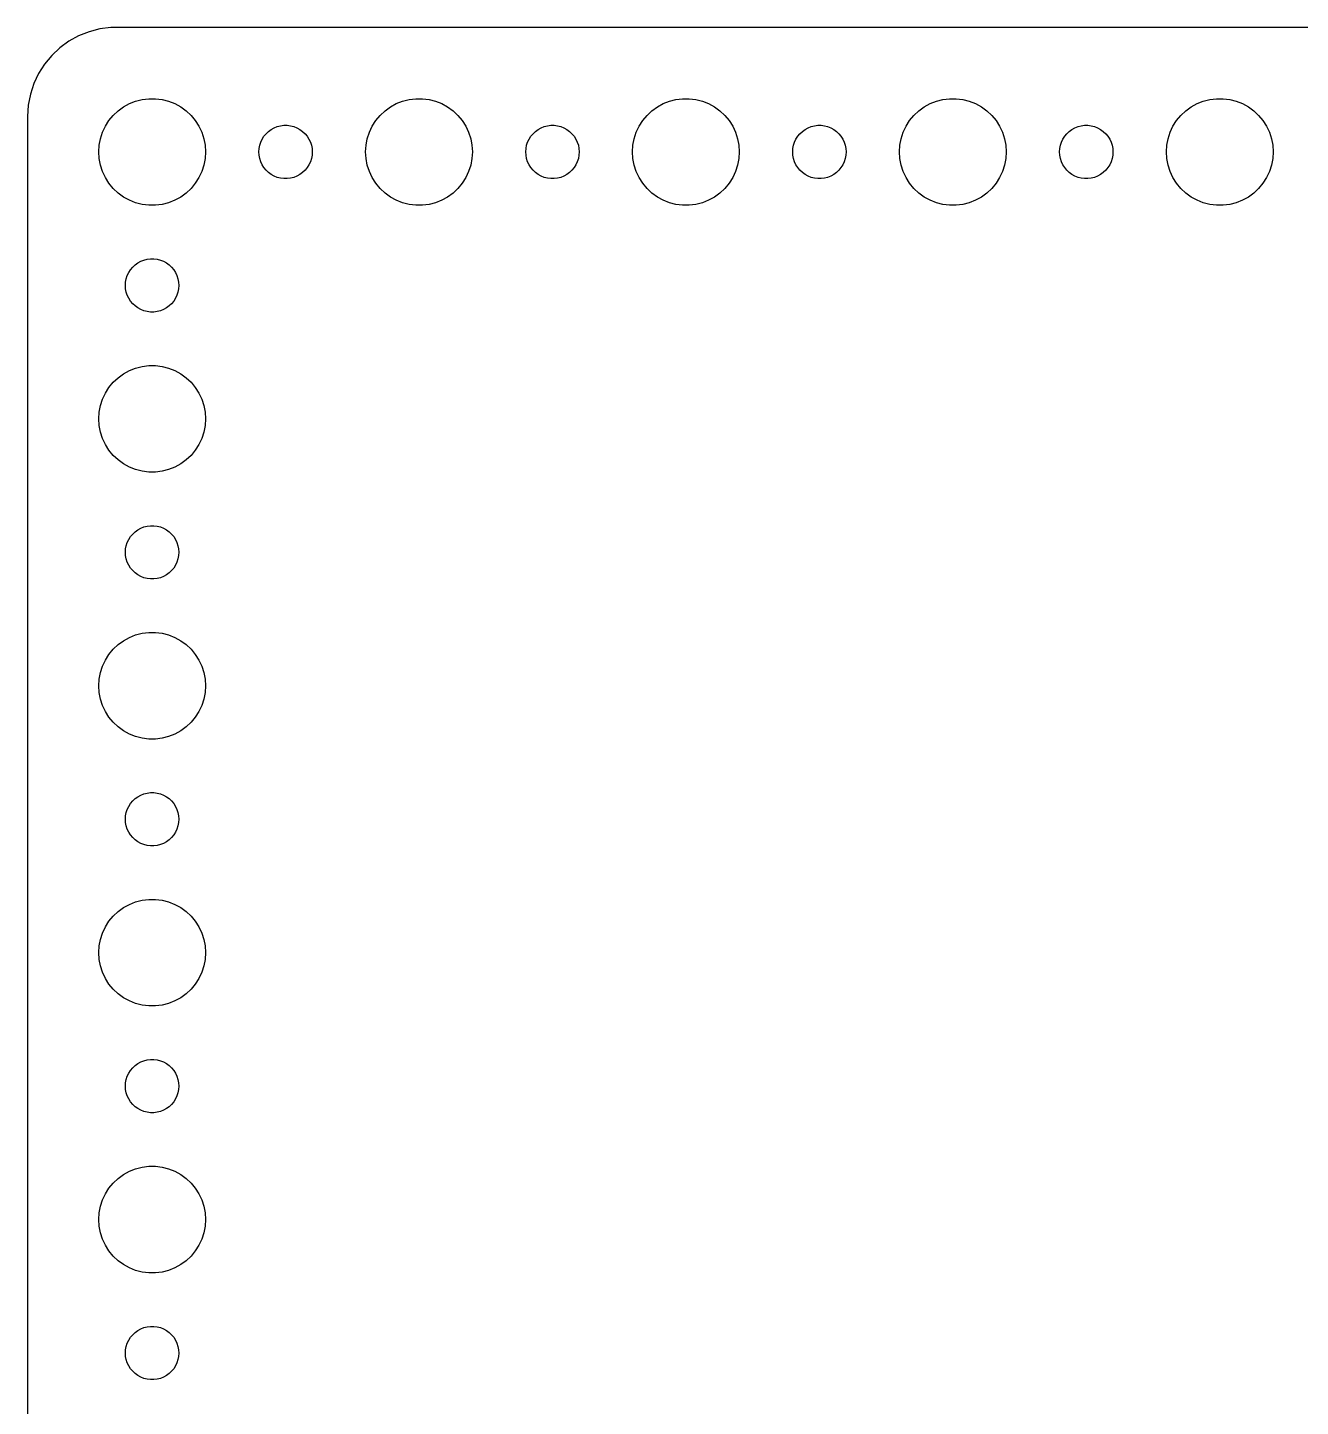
# Model space of a CAD drawing. Header units: metres. Extents: x -150 to 150, y -149 to 149.
# Drawn here: x -149.5 to -78, y 72 to 149.5 of the extents above; entities that cross this region are included whole.
import ezdxf

# ---------------------------------------------------------------- set-up
doc = ezdxf.new("R2010")
doc.units = ezdxf.units.M

msp = doc.modelspace()

# ---------------------------------------------------------------- linework, layer by layer
for p, q in [((-146.629, 149.024), (-147.179, 148.722)), ((-146.045, 149.255), (-146.629, 149.024)), ((-145.437, 149.411), (-146.045, 149.255)), ((-144.814, 149.49), (-145.437, 149.411)), ((144.814, 149.49), (-144.814, 149.49)), ((-147.687, 148.353), (-148.145, 147.923)), ((-147.179, 148.722), (-147.687, 148.353)), ((-148.545, 147.439), (-148.882, 146.909)), ((-148.145, 147.923), (-148.545, 147.439)), ((-148.882, 146.909), (-149.149, 146.341)), ((-149.343, 145.743), (-149.461, 145.127)), ((-149.149, 146.341), (-149.343, 145.743)), ((-149.461, 145.127), (-149.5, 144.5)), ((-144.412, 144.812), (-144.107, 145.033)), ((-144.107, 145.033), (-143.777, 145.214)), ((-143.777, 145.214), (-143.427, 145.353)), ((-143.427, 145.353), (-143.062, 145.447)), ((-143.062, 145.447), (-142.688, 145.494)), ((-142.688, 145.494), (-142.312, 145.494)), ((-142.312, 145.494), (-141.938, 145.447)), ((-141.938, 145.447), (-141.573, 145.353)), ((-141.573, 145.353), (-141.223, 145.214)), ((-141.223, 145.214), (-140.893, 145.033)), ((-140.893, 145.033), (-140.588, 144.812)), ((-129.412, 144.812), (-129.107, 145.033)), ((-129.107, 145.033), (-128.777, 145.214)), ((-128.777, 145.214), (-128.427, 145.353)), ((-128.427, 145.353), (-128.062, 145.447)), ((-128.062, 145.447), (-127.688, 145.494)), ((-127.688, 145.494), (-127.312, 145.494)), ((-127.312, 145.494), (-126.938, 145.447)), ((-126.938, 145.447), (-126.573, 145.353)), ((-126.573, 145.353), (-126.223, 145.214)), ((-126.223, 145.214), (-125.893, 145.033)), ((-125.893, 145.033), (-125.588, 144.812)), ((-114.412, 144.812), (-114.107, 145.033)), ((-114.107, 145.033), (-113.777, 145.214)), ((-113.777, 145.214), (-113.427, 145.353)), ((-113.427, 145.353), (-113.062, 145.447)), ((-113.062, 145.447), (-112.688, 145.494)), ((-112.688, 145.494), (-112.312, 145.494)), ((-112.312, 145.494), (-111.938, 145.447)), ((-111.938, 145.447), (-111.573, 145.353)), ((-111.573, 145.353), (-111.223, 145.214)), ((-111.223, 145.214), (-110.893, 145.033)), ((-110.893, 145.033), (-110.588, 144.812)), ((-99.4123, 144.812), (-99.1075, 145.033)), ((-99.1075, 145.033), (-98.7773, 145.214)), ((-98.7773, 145.214), (-98.427, 145.353)), ((-98.427, 145.353), (-98.0621, 145.447)), ((-98.0621, 145.447), (-97.6884, 145.494)), ((-97.6884, 145.494), (-97.3116, 145.494)), ((-97.3116, 145.494), (-96.9379, 145.447)), ((-96.9379, 145.447), (-96.573, 145.353)), ((-96.573, 145.353), (-96.2227, 145.214)), ((-96.2227, 145.214), (-95.8925, 145.033)), ((-95.8925, 145.033), (-95.5877, 144.812)), ((-84.4123, 144.812), (-84.1075, 145.033)), ((-84.1075, 145.033), (-83.7773, 145.214)), ((-83.7773, 145.214), (-83.427, 145.353)), ((-83.427, 145.353), (-83.0621, 145.447)), ((-83.0621, 145.447), (-82.6884, 145.494)), ((-82.6884, 145.494), (-82.3116, 145.494)), ((-82.3116, 145.494), (-81.9379, 145.447)), ((-81.9379, 145.447), (-81.573, 145.353)), ((-81.573, 145.353), (-81.2227, 145.214)), ((-81.2227, 145.214), (-80.8925, 145.033)), ((-80.8925, 145.033), (-80.5877, 144.812)), ((-149.5, 144.5), (-149.5, -144.5)), ((-145.129, 143.945), (-144.927, 144.263)), ((-144.927, 144.263), (-144.687, 144.554)), ((-144.687, 144.554), (-144.412, 144.812)), ((-140.588, 144.812), (-140.313, 144.554)), ((-140.313, 144.554), (-140.073, 144.263)), ((-140.073, 144.263), (-139.871, 143.945)), ((-130.129, 143.945), (-129.927, 144.263)), ((-129.927, 144.263), (-129.687, 144.554)), ((-129.687, 144.554), (-129.412, 144.812)), ((-125.588, 144.812), (-125.313, 144.554)), ((-125.313, 144.554), (-125.073, 144.263)), ((-125.073, 144.263), (-124.871, 143.945)), ((-115.129, 143.945), (-114.927, 144.263)), ((-114.927, 144.263), (-114.687, 144.554)), ((-114.687, 144.554), (-114.412, 144.812)), ((-110.588, 144.812), (-110.313, 144.554)), ((-110.313, 144.554), (-110.073, 144.263)), ((-110.073, 144.263), (-109.871, 143.945)), ((-100.129, 143.945), (-99.927, 144.263)), ((-99.927, 144.263), (-99.6869, 144.554)), ((-99.6869, 144.554), (-99.4123, 144.812)), ((-95.5877, 144.812), (-95.3131, 144.554)), ((-95.3131, 144.554), (-95.073, 144.263)), ((-95.073, 144.263), (-94.8711, 143.945)), ((-85.1289, 143.945), (-84.927, 144.263)), ((-84.927, 144.263), (-84.6869, 144.554)), ((-84.6869, 144.554), (-84.4123, 144.812)), ((-80.5877, 144.812), (-80.3131, 144.554)), ((-80.3131, 144.554), (-80.073, 144.263)), ((-80.073, 144.263), (-79.8711, 143.945)), ((-145.406, 143.246), (-145.289, 143.604)), ((-145.289, 143.604), (-145.129, 143.945)), ((-139.871, 143.945), (-139.711, 143.604)), ((-139.711, 143.604), (-139.594, 143.246)), ((-136.314, 143.223), (-136.214, 143.382)), ((-136.214, 143.382), (-136.093, 143.527)), ((-136.093, 143.527), (-135.956, 143.656)), ((-135.956, 143.656), (-135.804, 143.766)), ((-135.804, 143.766), (-135.639, 143.857)), ((-135.639, 143.857), (-135.464, 143.927)), ((-135.464, 143.927), (-135.281, 143.973)), ((-135.281, 143.973), (-135.094, 143.997)), ((-135.094, 143.997), (-134.906, 143.997)), ((-134.906, 143.997), (-134.719, 143.973)), ((-134.719, 143.973), (-134.536, 143.927)), ((-134.536, 143.927), (-134.361, 143.857)), ((-134.361, 143.857), (-134.196, 143.766)), ((-134.196, 143.766), (-134.044, 143.656)), ((-134.044, 143.656), (-133.907, 143.527)), ((-133.907, 143.527), (-133.786, 143.382)), ((-133.786, 143.382), (-133.686, 143.223)), ((-130.406, 143.246), (-130.289, 143.604)), ((-130.289, 143.604), (-130.129, 143.945)), ((-124.871, 143.945), (-124.711, 143.604)), ((-124.711, 143.604), (-124.594, 143.246)), ((-121.314, 143.223), (-121.214, 143.382)), ((-121.214, 143.382), (-121.093, 143.527)), ((-121.093, 143.527), (-120.956, 143.656)), ((-120.956, 143.656), (-120.804, 143.766)), ((-120.804, 143.766), (-120.639, 143.857)), ((-120.639, 143.857), (-120.464, 143.927)), ((-120.464, 143.927), (-120.281, 143.973)), ((-120.281, 143.973), (-120.094, 143.997)), ((-120.094, 143.997), (-119.906, 143.997)), ((-119.906, 143.997), (-119.719, 143.973)), ((-119.719, 143.973), (-119.536, 143.927)), ((-119.536, 143.927), (-119.361, 143.857)), ((-119.361, 143.857), (-119.196, 143.766)), ((-119.196, 143.766), (-119.044, 143.656)), ((-119.044, 143.656), (-118.907, 143.527)), ((-118.907, 143.527), (-118.786, 143.382)), ((-118.786, 143.382), (-118.686, 143.223)), ((-115.406, 143.246), (-115.289, 143.604)), ((-115.289, 143.604), (-115.129, 143.945)), ((-109.871, 143.945), (-109.711, 143.604)), ((-109.711, 143.604), (-109.594, 143.246)), ((-106.314, 143.223), (-106.214, 143.382)), ((-106.214, 143.382), (-106.093, 143.527)), ((-106.093, 143.527), (-105.956, 143.656)), ((-105.956, 143.656), (-105.804, 143.766)), ((-105.804, 143.766), (-105.639, 143.857)), ((-105.639, 143.857), (-105.464, 143.927)), ((-105.464, 143.927), (-105.281, 143.973)), ((-105.281, 143.973), (-105.094, 143.997)), ((-105.094, 143.997), (-104.906, 143.997)), ((-104.906, 143.997), (-104.719, 143.973)), ((-104.719, 143.973), (-104.536, 143.927)), ((-104.536, 143.927), (-104.361, 143.857)), ((-104.361, 143.857), (-104.196, 143.766)), ((-104.196, 143.766), (-104.044, 143.656)), ((-104.044, 143.656), (-103.907, 143.527)), ((-103.907, 143.527), (-103.786, 143.382)), ((-103.786, 143.382), (-103.686, 143.223)), ((-100.406, 143.246), (-100.289, 143.604)), ((-100.289, 143.604), (-100.129, 143.945)), ((-94.8711, 143.945), (-94.7107, 143.604)), ((-94.7107, 143.604), (-94.5943, 143.246)), ((-91.3145, 143.223), (-91.2135, 143.382)), ((-91.2135, 143.382), (-91.0934, 143.527)), ((-91.0934, 143.527), (-90.9561, 143.656)), ((-90.9561, 143.656), (-90.8037, 143.766)), ((-90.8037, 143.766), (-90.6387, 143.857)), ((-90.6387, 143.857), (-90.4635, 143.927)), ((-90.4635, 143.927), (-90.2811, 143.973)), ((-90.2811, 143.973), (-90.0942, 143.997)), ((-90.0942, 143.997), (-89.9058, 143.997)), ((-89.9058, 143.997), (-89.7189, 143.973)), ((-89.7189, 143.973), (-89.5365, 143.927)), ((-89.5365, 143.927), (-89.3613, 143.857)), ((-89.3613, 143.857), (-89.1963, 143.766)), ((-89.1963, 143.766), (-89.0439, 143.656)), ((-89.0439, 143.656), (-88.9065, 143.527)), ((-88.9065, 143.527), (-88.7865, 143.382)), ((-88.7865, 143.382), (-88.6855, 143.223)), ((-85.4057, 143.246), (-85.2893, 143.604)), ((-85.2893, 143.604), (-85.1289, 143.945)), ((-79.8711, 143.945), (-79.7107, 143.604)), ((-79.7107, 143.604), (-79.5943, 143.246)), ((-145.5, 142.5), (-145.476, 142.876)), ((-145.476, 142.876), (-145.406, 143.246)), ((-139.594, 143.246), (-139.524, 142.876)), ((-139.524, 142.876), (-139.5, 142.5)), ((-136.5, 142.5), (-136.488, 142.688)), ((-136.488, 142.688), (-136.453, 142.873)), ((-136.453, 142.873), (-136.395, 143.052)), ((-136.395, 143.052), (-136.314, 143.223)), ((-133.686, 143.223), (-133.605, 143.052)), ((-133.605, 143.052), (-133.547, 142.873)), ((-133.547, 142.873), (-133.512, 142.688)), ((-133.512, 142.688), (-133.5, 142.5)), ((-130.5, 142.5), (-130.476, 142.876)), ((-130.476, 142.876), (-130.406, 143.246)), ((-124.594, 143.246), (-124.524, 142.876)), ((-124.524, 142.876), (-124.5, 142.5)), ((-121.5, 142.5), (-121.488, 142.688)), ((-121.488, 142.688), (-121.453, 142.873)), ((-121.453, 142.873), (-121.395, 143.052)), ((-121.395, 143.052), (-121.314, 143.223)), ((-118.686, 143.223), (-118.605, 143.052)), ((-118.605, 143.052), (-118.547, 142.873)), ((-118.547, 142.873), (-118.512, 142.688)), ((-118.512, 142.688), (-118.5, 142.5)), ((-115.5, 142.5), (-115.476, 142.876)), ((-115.476, 142.876), (-115.406, 143.246)), ((-109.594, 143.246), (-109.524, 142.876)), ((-109.524, 142.876), (-109.5, 142.5)), ((-106.5, 142.5), (-106.488, 142.688)), ((-106.488, 142.688), (-106.453, 142.873)), ((-106.453, 142.873), (-106.395, 143.052)), ((-106.395, 143.052), (-106.314, 143.223)), ((-103.686, 143.223), (-103.605, 143.052)), ((-103.605, 143.052), (-103.547, 142.873)), ((-103.547, 142.873), (-103.512, 142.688)), ((-103.512, 142.688), (-103.5, 142.5)), ((-100.5, 142.5), (-100.476, 142.876)), ((-100.476, 142.876), (-100.406, 143.246)), ((-94.5943, 143.246), (-94.5237, 142.876)), ((-94.5237, 142.876), (-94.5, 142.5)), ((-91.5, 142.5), (-91.4882, 142.688)), ((-91.4882, 142.688), (-91.4529, 142.873)), ((-91.4529, 142.873), (-91.3947, 143.052)), ((-91.3947, 143.052), (-91.3145, 143.223)), ((-88.6855, 143.223), (-88.6053, 143.052)), ((-88.6053, 143.052), (-88.5471, 142.873)), ((-88.5471, 142.873), (-88.5118, 142.688)), ((-88.5118, 142.688), (-88.5, 142.5)), ((-85.5, 142.5), (-85.4763, 142.876)), ((-85.4763, 142.876), (-85.4057, 143.246)), ((-79.5943, 143.246), (-79.5237, 142.876)), ((-79.5237, 142.876), (-79.5, 142.5)), ((-145.476, 142.124), (-145.5, 142.5)), ((-145.406, 141.754), (-145.476, 142.124)), ((-139.524, 142.124), (-139.594, 141.754)), ((-139.5, 142.5), (-139.524, 142.124)), ((-136.488, 142.312), (-136.5, 142.5)), ((-136.453, 142.127), (-136.488, 142.312)), ((-136.395, 141.948), (-136.453, 142.127)), ((-136.314, 141.777), (-136.395, 141.948)), ((-133.605, 141.948), (-133.686, 141.777)), ((-133.547, 142.127), (-133.605, 141.948)), ((-133.512, 142.312), (-133.547, 142.127)), ((-133.5, 142.5), (-133.512, 142.312)), ((-130.476, 142.124), (-130.5, 142.5)), ((-130.406, 141.754), (-130.476, 142.124)), ((-124.524, 142.124), (-124.594, 141.754)), ((-124.5, 142.5), (-124.524, 142.124)), ((-121.488, 142.312), (-121.5, 142.5)), ((-121.453, 142.127), (-121.488, 142.312)), ((-121.395, 141.948), (-121.453, 142.127)), ((-121.314, 141.777), (-121.395, 141.948)), ((-118.605, 141.948), (-118.686, 141.777)), ((-118.547, 142.127), (-118.605, 141.948)), ((-118.512, 142.312), (-118.547, 142.127)), ((-118.5, 142.5), (-118.512, 142.312)), ((-115.476, 142.124), (-115.5, 142.5)), ((-115.406, 141.754), (-115.476, 142.124)), ((-109.524, 142.124), (-109.594, 141.754)), ((-109.5, 142.5), (-109.524, 142.124)), ((-106.488, 142.312), (-106.5, 142.5)), ((-106.453, 142.127), (-106.488, 142.312)), ((-106.395, 141.948), (-106.453, 142.127)), ((-106.314, 141.777), (-106.395, 141.948)), ((-103.605, 141.948), (-103.686, 141.777)), ((-103.547, 142.127), (-103.605, 141.948)), ((-103.512, 142.312), (-103.547, 142.127)), ((-103.5, 142.5), (-103.512, 142.312)), ((-100.476, 142.124), (-100.5, 142.5)), ((-100.406, 141.754), (-100.476, 142.124)), ((-94.5237, 142.124), (-94.5943, 141.754)), ((-94.5, 142.5), (-94.5237, 142.124)), ((-91.4882, 142.312), (-91.5, 142.5)), ((-91.4529, 142.127), (-91.4882, 142.312)), ((-91.3947, 141.948), (-91.4529, 142.127)), ((-91.3145, 141.777), (-91.3947, 141.948)), ((-88.6053, 141.948), (-88.6855, 141.777)), ((-88.5471, 142.127), (-88.6053, 141.948)), ((-88.5118, 142.312), (-88.5471, 142.127)), ((-88.5, 142.5), (-88.5118, 142.312)), ((-85.4763, 142.124), (-85.5, 142.5)), ((-85.4057, 141.754), (-85.4763, 142.124)), ((-79.5237, 142.124), (-79.5943, 141.754)), ((-79.5, 142.5), (-79.5237, 142.124)), ((-145.289, 141.396), (-145.406, 141.754)), ((-145.129, 141.055), (-145.289, 141.396)), ((-144.927, 140.737), (-145.129, 141.055)), ((-139.871, 141.055), (-140.073, 140.737)), ((-139.711, 141.396), (-139.871, 141.055)), ((-139.594, 141.754), (-139.711, 141.396)), ((-136.214, 141.618), (-136.314, 141.777)), ((-136.093, 141.473), (-136.214, 141.618)), ((-135.956, 141.344), (-136.093, 141.473)), ((-135.804, 141.234), (-135.956, 141.344)), ((-135.639, 141.143), (-135.804, 141.234)), ((-135.464, 141.073), (-135.639, 141.143)), ((-135.281, 141.027), (-135.464, 141.073)), ((-134.536, 141.073), (-134.719, 141.027)), ((-134.361, 141.143), (-134.536, 141.073)), ((-134.196, 141.234), (-134.361, 141.143)), ((-134.044, 141.344), (-134.196, 141.234)), ((-133.907, 141.473), (-134.044, 141.344)), ((-133.786, 141.618), (-133.907, 141.473)), ((-133.686, 141.777), (-133.786, 141.618)), ((-130.289, 141.396), (-130.406, 141.754)), ((-130.129, 141.055), (-130.289, 141.396)), ((-129.927, 140.737), (-130.129, 141.055)), ((-124.871, 141.055), (-125.073, 140.737)), ((-124.711, 141.396), (-124.871, 141.055)), ((-124.594, 141.754), (-124.711, 141.396)), ((-121.214, 141.618), (-121.314, 141.777)), ((-121.093, 141.473), (-121.214, 141.618)), ((-120.956, 141.344), (-121.093, 141.473)), ((-120.804, 141.234), (-120.956, 141.344)), ((-120.639, 141.143), (-120.804, 141.234)), ((-120.464, 141.073), (-120.639, 141.143)), ((-120.281, 141.027), (-120.464, 141.073)), ((-119.536, 141.073), (-119.719, 141.027)), ((-119.361, 141.143), (-119.536, 141.073)), ((-119.196, 141.234), (-119.361, 141.143)), ((-119.044, 141.344), (-119.196, 141.234)), ((-118.907, 141.473), (-119.044, 141.344)), ((-118.786, 141.618), (-118.907, 141.473)), ((-118.686, 141.777), (-118.786, 141.618)), ((-115.289, 141.396), (-115.406, 141.754)), ((-115.129, 141.055), (-115.289, 141.396)), ((-114.927, 140.737), (-115.129, 141.055)), ((-109.871, 141.055), (-110.073, 140.737)), ((-109.711, 141.396), (-109.871, 141.055)), ((-109.594, 141.754), (-109.711, 141.396)), ((-106.214, 141.618), (-106.314, 141.777)), ((-106.093, 141.473), (-106.214, 141.618)), ((-105.956, 141.344), (-106.093, 141.473)), ((-105.804, 141.234), (-105.956, 141.344)), ((-105.639, 141.143), (-105.804, 141.234)), ((-105.464, 141.073), (-105.639, 141.143)), ((-105.281, 141.027), (-105.464, 141.073)), ((-104.536, 141.073), (-104.719, 141.027)), ((-104.361, 141.143), (-104.536, 141.073)), ((-104.196, 141.234), (-104.361, 141.143)), ((-104.044, 141.344), (-104.196, 141.234)), ((-103.907, 141.473), (-104.044, 141.344)), ((-103.786, 141.618), (-103.907, 141.473)), ((-103.686, 141.777), (-103.786, 141.618)), ((-100.289, 141.396), (-100.406, 141.754)), ((-100.129, 141.055), (-100.289, 141.396)), ((-99.927, 140.737), (-100.129, 141.055)), ((-94.8711, 141.055), (-95.073, 140.737)), ((-94.7107, 141.396), (-94.8711, 141.055)), ((-94.5943, 141.754), (-94.7107, 141.396)), ((-91.2135, 141.618), (-91.3145, 141.777)), ((-91.0934, 141.473), (-91.2135, 141.618)), ((-90.9561, 141.344), (-91.0934, 141.473)), ((-90.8037, 141.234), (-90.9561, 141.344)), ((-90.6387, 141.143), (-90.8037, 141.234)), ((-90.4635, 141.073), (-90.6387, 141.143)), ((-90.2811, 141.027), (-90.4635, 141.073)), ((-89.5365, 141.073), (-89.7189, 141.027)), ((-89.3613, 141.143), (-89.5365, 141.073)), ((-89.1963, 141.234), (-89.3613, 141.143)), ((-89.0439, 141.344), (-89.1963, 141.234)), ((-88.9065, 141.473), (-89.0439, 141.344)), ((-88.7865, 141.618), (-88.9065, 141.473)), ((-88.6855, 141.777), (-88.7865, 141.618)), ((-85.2893, 141.396), (-85.4057, 141.754)), ((-85.1289, 141.055), (-85.2893, 141.396)), ((-84.927, 140.737), (-85.1289, 141.055)), ((-79.8711, 141.055), (-80.073, 140.737)), ((-79.7107, 141.396), (-79.8711, 141.055)), ((-79.5943, 141.754), (-79.7107, 141.396)), ((-144.687, 140.446), (-144.927, 140.737)), ((-144.412, 140.188), (-144.687, 140.446)), ((-140.313, 140.446), (-140.588, 140.188)), ((-140.073, 140.737), (-140.313, 140.446)), ((-135.094, 141.003), (-135.281, 141.027)), ((-134.906, 141.003), (-135.094, 141.003)), ((-134.719, 141.027), (-134.906, 141.003)), ((-129.687, 140.446), (-129.927, 140.737)), ((-129.412, 140.188), (-129.687, 140.446)), ((-125.313, 140.446), (-125.588, 140.188)), ((-125.073, 140.737), (-125.313, 140.446)), ((-120.094, 141.003), (-120.281, 141.027)), ((-119.906, 141.003), (-120.094, 141.003)), ((-119.719, 141.027), (-119.906, 141.003)), ((-114.687, 140.446), (-114.927, 140.737)), ((-114.412, 140.188), (-114.687, 140.446)), ((-110.313, 140.446), (-110.588, 140.188)), ((-110.073, 140.737), (-110.313, 140.446)), ((-105.094, 141.003), (-105.281, 141.027)), ((-104.906, 141.003), (-105.094, 141.003)), ((-104.719, 141.027), (-104.906, 141.003)), ((-99.6869, 140.446), (-99.927, 140.737)), ((-99.4123, 140.188), (-99.6869, 140.446)), ((-95.3131, 140.446), (-95.5877, 140.188)), ((-95.073, 140.737), (-95.3131, 140.446)), ((-90.0942, 141.003), (-90.2811, 141.027)), ((-89.9058, 141.003), (-90.0942, 141.003)), ((-89.7189, 141.027), (-89.9058, 141.003)), ((-84.6869, 140.446), (-84.927, 140.737)), ((-84.4123, 140.188), (-84.6869, 140.446)), ((-80.3131, 140.446), (-80.5877, 140.188)), ((-80.073, 140.737), (-80.3131, 140.446)), ((-144.107, 139.967), (-144.412, 140.188)), ((-143.777, 139.786), (-144.107, 139.967)), ((-143.427, 139.647), (-143.777, 139.786)), ((-143.062, 139.553), (-143.427, 139.647)), ((-142.688, 139.506), (-143.062, 139.553)), ((-142.312, 139.506), (-142.688, 139.506)), ((-141.938, 139.553), (-142.312, 139.506)), ((-141.573, 139.647), (-141.938, 139.553)), ((-141.223, 139.786), (-141.573, 139.647)), ((-140.893, 139.967), (-141.223, 139.786)), ((-140.588, 140.188), (-140.893, 139.967)), ((-129.107, 139.967), (-129.412, 140.188)), ((-128.777, 139.786), (-129.107, 139.967)), ((-128.427, 139.647), (-128.777, 139.786)), ((-128.062, 139.553), (-128.427, 139.647)), ((-127.688, 139.506), (-128.062, 139.553)), ((-127.312, 139.506), (-127.688, 139.506)), ((-126.938, 139.553), (-127.312, 139.506)), ((-126.573, 139.647), (-126.938, 139.553)), ((-126.223, 139.786), (-126.573, 139.647)), ((-125.893, 139.967), (-126.223, 139.786)), ((-125.588, 140.188), (-125.893, 139.967)), ((-114.107, 139.967), (-114.412, 140.188)), ((-113.777, 139.786), (-114.107, 139.967)), ((-113.427, 139.647), (-113.777, 139.786)), ((-113.062, 139.553), (-113.427, 139.647)), ((-112.688, 139.506), (-113.062, 139.553)), ((-112.312, 139.506), (-112.688, 139.506)), ((-111.938, 139.553), (-112.312, 139.506)), ((-111.573, 139.647), (-111.938, 139.553)), ((-111.223, 139.786), (-111.573, 139.647)), ((-110.893, 139.967), (-111.223, 139.786)), ((-110.588, 140.188), (-110.893, 139.967)), ((-99.1075, 139.967), (-99.4123, 140.188)), ((-98.7773, 139.786), (-99.1075, 139.967)), ((-98.427, 139.647), (-98.7773, 139.786)), ((-98.0621, 139.553), (-98.427, 139.647)), ((-97.6884, 139.506), (-98.0621, 139.553)), ((-97.3116, 139.506), (-97.6884, 139.506)), ((-96.9379, 139.553), (-97.3116, 139.506)), ((-96.573, 139.647), (-96.9379, 139.553)), ((-96.2227, 139.786), (-96.573, 139.647)), ((-95.8925, 139.967), (-96.2227, 139.786)), ((-95.5877, 140.188), (-95.8925, 139.967)), ((-84.1075, 139.967), (-84.4123, 140.188)), ((-83.7773, 139.786), (-84.1075, 139.967)), ((-83.427, 139.647), (-83.7773, 139.786)), ((-83.0621, 139.553), (-83.427, 139.647)), ((-82.6884, 139.506), (-83.0621, 139.553)), ((-82.3116, 139.506), (-82.6884, 139.506)), ((-81.9379, 139.553), (-82.3116, 139.506)), ((-81.573, 139.647), (-81.9379, 139.553)), ((-81.2227, 139.786), (-81.573, 139.647)), ((-80.8925, 139.967), (-81.2227, 139.786)), ((-80.5877, 140.188), (-80.8925, 139.967)), ((-143.139, 136.357), (-142.964, 136.427)), ((-142.964, 136.427), (-142.781, 136.473)), ((-142.781, 136.473), (-142.594, 136.497)), ((-142.594, 136.497), (-142.406, 136.497)), ((-142.406, 136.497), (-142.219, 136.473)), ((-142.219, 136.473), (-142.036, 136.427)), ((-142.036, 136.427), (-141.861, 136.357)), ((-143.895, 135.552), (-143.814, 135.723)), ((-143.814, 135.723), (-143.714, 135.882)), ((-143.714, 135.882), (-143.593, 136.027)), ((-143.593, 136.027), (-143.456, 136.156)), ((-143.456, 136.156), (-143.304, 136.266)), ((-143.304, 136.266), (-143.139, 136.357)), ((-141.861, 136.357), (-141.696, 136.266)), ((-141.696, 136.266), (-141.544, 136.156)), ((-141.544, 136.156), (-141.407, 136.027)), ((-141.407, 136.027), (-141.286, 135.882)), ((-141.286, 135.882), (-141.186, 135.723)), ((-141.186, 135.723), (-141.105, 135.552)), ((-144, 135), (-143.988, 135.188)), ((-143.988, 134.812), (-144, 135)), ((-143.988, 135.188), (-143.953, 135.373)), ((-143.953, 135.373), (-143.895, 135.552)), ((-141.105, 135.552), (-141.047, 135.373)), ((-141.047, 135.373), (-141.012, 135.188)), ((-141.012, 135.188), (-141, 135)), ((-141, 135), (-141.012, 134.812)), ((-143.953, 134.627), (-143.988, 134.812)), ((-143.895, 134.448), (-143.953, 134.627)), ((-143.814, 134.277), (-143.895, 134.448)), ((-143.714, 134.118), (-143.814, 134.277)), ((-143.593, 133.973), (-143.714, 134.118)), ((-141.286, 134.118), (-141.407, 133.973)), ((-141.186, 134.277), (-141.286, 134.118)), ((-141.105, 134.448), (-141.186, 134.277)), ((-141.047, 134.627), (-141.105, 134.448)), ((-141.012, 134.812), (-141.047, 134.627)), ((-143.456, 133.844), (-143.593, 133.973)), ((-143.304, 133.734), (-143.456, 133.844)), ((-143.139, 133.643), (-143.304, 133.734)), ((-142.964, 133.573), (-143.139, 133.643)), ((-142.781, 133.527), (-142.964, 133.573)), ((-142.594, 133.503), (-142.781, 133.527)), ((-142.406, 133.503), (-142.594, 133.503)), ((-142.219, 133.527), (-142.406, 133.503)), ((-142.036, 133.573), (-142.219, 133.527)), ((-141.861, 133.643), (-142.036, 133.573)), ((-141.696, 133.734), (-141.861, 133.643)), ((-141.544, 133.844), (-141.696, 133.734)), ((-141.407, 133.973), (-141.544, 133.844)), ((-144.107, 130.033), (-143.777, 130.214)), ((-143.777, 130.214), (-143.427, 130.353)), ((-143.427, 130.353), (-143.062, 130.447)), ((-143.062, 130.447), (-142.688, 130.494)), ((-142.688, 130.494), (-142.312, 130.494)), ((-142.312, 130.494), (-141.938, 130.447)), ((-141.938, 130.447), (-141.573, 130.353)), ((-141.573, 130.353), (-141.223, 130.214)), ((-141.223, 130.214), (-140.893, 130.033)), ((-144.927, 129.263), (-144.687, 129.554)), ((-144.687, 129.554), (-144.412, 129.812)), ((-144.412, 129.812), (-144.107, 130.033)), ((-140.893, 130.033), (-140.588, 129.812)), ((-140.588, 129.812), (-140.313, 129.554)), ((-140.313, 129.554), (-140.073, 129.263)), ((-145.289, 128.604), (-145.129, 128.945)), ((-145.129, 128.945), (-144.927, 129.263)), ((-140.073, 129.263), (-139.871, 128.945)), ((-139.871, 128.945), (-139.711, 128.604)), ((-145.5, 127.5), (-145.476, 127.876)), ((-145.476, 127.876), (-145.406, 128.246)), ((-145.406, 128.246), (-145.289, 128.604)), ((-139.711, 128.604), (-139.594, 128.246)), ((-139.594, 128.246), (-139.524, 127.876)), ((-139.524, 127.876), (-139.5, 127.5)), ((-145.476, 127.124), (-145.5, 127.5)), ((-145.406, 126.754), (-145.476, 127.124)), ((-139.524, 127.124), (-139.594, 126.754)), ((-139.5, 127.5), (-139.524, 127.124)), ((-145.289, 126.396), (-145.406, 126.754)), ((-145.129, 126.055), (-145.289, 126.396)), ((-139.711, 126.396), (-139.871, 126.055)), ((-139.594, 126.754), (-139.711, 126.396)), ((-144.927, 125.737), (-145.129, 126.055)), ((-144.687, 125.446), (-144.927, 125.737)), ((-140.073, 125.737), (-140.313, 125.446)), ((-139.871, 126.055), (-140.073, 125.737)), ((-144.412, 125.188), (-144.687, 125.446)), ((-144.107, 124.967), (-144.412, 125.188)), ((-143.777, 124.786), (-144.107, 124.967)), ((-143.427, 124.647), (-143.777, 124.786)), ((-141.223, 124.786), (-141.573, 124.647)), ((-140.893, 124.967), (-141.223, 124.786)), ((-140.588, 125.188), (-140.893, 124.967)), ((-140.313, 125.446), (-140.588, 125.188)), ((-143.062, 124.553), (-143.427, 124.647)), ((-142.688, 124.506), (-143.062, 124.553)), ((-142.312, 124.506), (-142.688, 124.506)), ((-141.938, 124.553), (-142.312, 124.506)), ((-141.573, 124.647), (-141.938, 124.553)), ((-143.714, 120.882), (-143.593, 121.027)), ((-143.593, 121.027), (-143.456, 121.156)), ((-143.456, 121.156), (-143.304, 121.266)), ((-143.304, 121.266), (-143.139, 121.357)), ((-143.139, 121.357), (-142.964, 121.427)), ((-142.964, 121.427), (-142.781, 121.473)), ((-142.781, 121.473), (-142.594, 121.497)), ((-142.594, 121.497), (-142.406, 121.497)), ((-142.406, 121.497), (-142.219, 121.473)), ((-142.219, 121.473), (-142.036, 121.427)), ((-142.036, 121.427), (-141.861, 121.357)), ((-141.861, 121.357), (-141.696, 121.266)), ((-141.696, 121.266), (-141.544, 121.156)), ((-141.544, 121.156), (-141.407, 121.027)), ((-141.407, 121.027), (-141.286, 120.882)), ((-144, 120), (-143.988, 120.188)), ((-143.988, 120.188), (-143.953, 120.373)), ((-143.953, 120.373), (-143.895, 120.552)), ((-143.895, 120.552), (-143.814, 120.723)), ((-143.814, 120.723), (-143.714, 120.882)), ((-141.286, 120.882), (-141.186, 120.723)), ((-141.186, 120.723), (-141.105, 120.552)), ((-141.105, 120.552), (-141.047, 120.373)), ((-141.047, 120.373), (-141.012, 120.188)), ((-141.012, 120.188), (-141, 120)), ((-143.988, 119.812), (-144, 120)), ((-143.953, 119.627), (-143.988, 119.812)), ((-143.895, 119.448), (-143.953, 119.627)), ((-143.814, 119.277), (-143.895, 119.448)), ((-141.105, 119.448), (-141.186, 119.277)), ((-141.047, 119.627), (-141.105, 119.448)), ((-141.012, 119.812), (-141.047, 119.627)), ((-141, 120), (-141.012, 119.812)), ((-143.714, 119.118), (-143.814, 119.277)), ((-143.593, 118.973), (-143.714, 119.118)), ((-143.456, 118.844), (-143.593, 118.973)), ((-143.304, 118.734), (-143.456, 118.844)), ((-143.139, 118.643), (-143.304, 118.734)), ((-142.964, 118.573), (-143.139, 118.643)), ((-142.781, 118.527), (-142.964, 118.573)), ((-142.036, 118.573), (-142.219, 118.527)), ((-141.861, 118.643), (-142.036, 118.573)), ((-141.696, 118.734), (-141.861, 118.643)), ((-141.544, 118.844), (-141.696, 118.734)), ((-141.407, 118.973), (-141.544, 118.844)), ((-141.286, 119.118), (-141.407, 118.973)), ((-141.186, 119.277), (-141.286, 119.118)), ((-142.594, 118.503), (-142.781, 118.527)), ((-142.406, 118.503), (-142.594, 118.503)), ((-142.219, 118.527), (-142.406, 118.503)), ((-143.062, 115.447), (-142.688, 115.494)), ((-142.688, 115.494), (-142.312, 115.494)), ((-142.312, 115.494), (-141.938, 115.447)), ((-144.687, 114.554), (-144.412, 114.812)), ((-144.412, 114.812), (-144.107, 115.033)), ((-144.107, 115.033), (-143.777, 115.214)), ((-143.777, 115.214), (-143.427, 115.353)), ((-143.427, 115.353), (-143.062, 115.447)), ((-141.938, 115.447), (-141.573, 115.353)), ((-141.573, 115.353), (-141.223, 115.214)), ((-141.223, 115.214), (-140.893, 115.033)), ((-140.893, 115.033), (-140.588, 114.812)), ((-140.588, 114.812), (-140.313, 114.554)), ((-145.289, 113.604), (-145.129, 113.945)), ((-145.129, 113.945), (-144.927, 114.263)), ((-144.927, 114.263), (-144.687, 114.554)), ((-140.313, 114.554), (-140.073, 114.263)), ((-140.073, 114.263), (-139.871, 113.945)), ((-139.871, 113.945), (-139.711, 113.604)), ((-145.476, 112.876), (-145.406, 113.246)), ((-145.406, 113.246), (-145.289, 113.604)), ((-139.711, 113.604), (-139.594, 113.246)), ((-139.594, 113.246), (-139.524, 112.876)), ((-145.5, 112.5), (-145.476, 112.876)), ((-145.476, 112.124), (-145.5, 112.5)), ((-139.524, 112.876), (-139.5, 112.5)), ((-139.5, 112.5), (-139.524, 112.124)), ((-145.406, 111.754), (-145.476, 112.124)), ((-145.289, 111.396), (-145.406, 111.754)), ((-139.594, 111.754), (-139.711, 111.396)), ((-139.524, 112.124), (-139.594, 111.754)), ((-145.129, 111.055), (-145.289, 111.396)), ((-144.927, 110.737), (-145.129, 111.055)), ((-139.871, 111.055), (-140.073, 110.737)), ((-139.711, 111.396), (-139.871, 111.055)), ((-144.687, 110.446), (-144.927, 110.737)), ((-144.412, 110.188), (-144.687, 110.446)), ((-144.107, 109.967), (-144.412, 110.188)), ((-140.588, 110.188), (-140.893, 109.967)), ((-140.313, 110.446), (-140.588, 110.188)), ((-140.073, 110.737), (-140.313, 110.446)), ((-143.777, 109.786), (-144.107, 109.967)), ((-143.427, 109.647), (-143.777, 109.786)), ((-143.062, 109.553), (-143.427, 109.647)), ((-142.688, 109.506), (-143.062, 109.553)), ((-142.312, 109.506), (-142.688, 109.506)), ((-141.938, 109.553), (-142.312, 109.506)), ((-141.573, 109.647), (-141.938, 109.553)), ((-141.223, 109.786), (-141.573, 109.647)), ((-140.893, 109.967), (-141.223, 109.786)), ((-143.456, 106.156), (-143.304, 106.266)), ((-143.304, 106.266), (-143.139, 106.357)), ((-143.139, 106.357), (-142.964, 106.427)), ((-142.964, 106.427), (-142.781, 106.473)), ((-142.781, 106.473), (-142.594, 106.497)), ((-142.594, 106.497), (-142.406, 106.497)), ((-142.406, 106.497), (-142.219, 106.473)), ((-142.219, 106.473), (-142.036, 106.427)), ((-142.036, 106.427), (-141.861, 106.357)), ((-141.861, 106.357), (-141.696, 106.266)), ((-141.696, 106.266), (-141.544, 106.156)), ((-143.953, 105.373), (-143.895, 105.552)), ((-143.895, 105.552), (-143.814, 105.723)), ((-143.814, 105.723), (-143.714, 105.882)), ((-143.714, 105.882), (-143.593, 106.027)), ((-143.593, 106.027), (-143.456, 106.156)), ((-141.544, 106.156), (-141.407, 106.027)), ((-141.407, 106.027), (-141.286, 105.882)), ((-141.286, 105.882), (-141.186, 105.723)), ((-141.186, 105.723), (-141.105, 105.552)), ((-141.105, 105.552), (-141.047, 105.373)), ((-144, 105), (-143.988, 105.188)), ((-143.988, 104.812), (-144, 105)), ((-143.988, 105.188), (-143.953, 105.373)), ((-143.953, 104.627), (-143.988, 104.812)), ((-143.895, 104.448), (-143.953, 104.627)), ((-141.047, 104.627), (-141.105, 104.448)), ((-141.047, 105.373), (-141.012, 105.188)), ((-141.012, 104.812), (-141.047, 104.627)), ((-141.012, 105.188), (-141, 105)), ((-141, 105), (-141.012, 104.812)), ((-143.814, 104.277), (-143.895, 104.448)), ((-143.714, 104.118), (-143.814, 104.277)), ((-143.593, 103.973), (-143.714, 104.118)), ((-143.456, 103.844), (-143.593, 103.973)), ((-143.304, 103.734), (-143.456, 103.844)), ((-141.544, 103.844), (-141.696, 103.734)), ((-141.407, 103.973), (-141.544, 103.844)), ((-141.286, 104.118), (-141.407, 103.973)), ((-141.186, 104.277), (-141.286, 104.118)), ((-141.105, 104.448), (-141.186, 104.277)), ((-143.139, 103.643), (-143.304, 103.734)), ((-142.964, 103.573), (-143.139, 103.643)), ((-142.781, 103.527), (-142.964, 103.573)), ((-142.594, 103.503), (-142.781, 103.527)), ((-142.406, 103.503), (-142.594, 103.503)), ((-142.219, 103.527), (-142.406, 103.503)), ((-142.036, 103.573), (-142.219, 103.527)), ((-141.861, 103.643), (-142.036, 103.573)), ((-141.696, 103.734), (-141.861, 103.643)), ((-144.412, 99.8115), (-144.107, 100.033)), ((-144.107, 100.033), (-143.777, 100.214)), ((-143.777, 100.214), (-143.427, 100.353)), ((-143.427, 100.353), (-143.062, 100.447)), ((-143.062, 100.447), (-142.688, 100.494)), ((-142.688, 100.494), (-142.312, 100.494)), ((-142.312, 100.494), (-141.938, 100.447)), ((-141.938, 100.447), (-141.573, 100.353)), ((-141.573, 100.353), (-141.223, 100.214)), ((-141.223, 100.214), (-140.893, 100.033)), ((-140.893, 100.033), (-140.588, 99.8115)), ((-145.129, 98.9453), (-144.927, 99.2634)), ((-144.927, 99.2634), (-144.687, 99.5536)), ((-144.687, 99.5536), (-144.412, 99.8115)), ((-140.588, 99.8115), (-140.313, 99.5536)), ((-140.313, 99.5536), (-140.073, 99.2634)), ((-140.073, 99.2634), (-139.871, 98.9453)), ((-145.406, 98.2461), (-145.289, 98.6044)), ((-145.289, 98.6044), (-145.129, 98.9453)), ((-139.871, 98.9453), (-139.711, 98.6044)), ((-139.711, 98.6044), (-139.594, 98.2461)), ((-145.5, 97.5), (-145.476, 97.876)), ((-145.476, 97.876), (-145.406, 98.2461)), ((-139.594, 98.2461), (-139.524, 97.876)), ((-139.524, 97.876), (-139.5, 97.5)), ((-145.476, 97.124), (-145.5, 97.5)), ((-145.406, 96.7539), (-145.476, 97.124)), ((-139.524, 97.124), (-139.594, 96.7539)), ((-139.5, 97.5), (-139.524, 97.124)), ((-145.289, 96.3956), (-145.406, 96.7539)), ((-145.129, 96.0547), (-145.289, 96.3956)), ((-139.711, 96.3956), (-139.871, 96.0547)), ((-139.594, 96.7539), (-139.711, 96.3956)), ((-144.927, 95.7366), (-145.129, 96.0547)), ((-144.687, 95.4464), (-144.927, 95.7366)), ((-144.412, 95.1885), (-144.687, 95.4464)), ((-140.313, 95.4464), (-140.588, 95.1885)), ((-140.073, 95.7366), (-140.313, 95.4464)), ((-139.871, 96.0547), (-140.073, 95.7366)), ((-144.107, 94.967), (-144.412, 95.1885)), ((-143.777, 94.7855), (-144.107, 94.967)), ((-143.427, 94.6468), (-143.777, 94.7855)), ((-143.062, 94.5531), (-143.427, 94.6468)), ((-142.688, 94.5059), (-143.062, 94.5531)), ((-141.938, 94.5531), (-142.312, 94.5059)), ((-141.573, 94.6468), (-141.938, 94.5531)), ((-141.223, 94.7855), (-141.573, 94.6468)), ((-140.893, 94.967), (-141.223, 94.7855)), ((-140.588, 95.1885), (-140.893, 94.967)), ((-142.312, 94.5059), (-142.688, 94.5059)), ((-142.964, 91.4266), (-142.781, 91.4734)), ((-142.781, 91.4734), (-142.594, 91.497)), ((-142.594, 91.497), (-142.406, 91.497)), ((-142.406, 91.497), (-142.219, 91.4734)), ((-142.219, 91.4734), (-142.036, 91.4266)), ((-143.895, 90.5522), (-143.814, 90.7226)), ((-143.814, 90.7226), (-143.714, 90.8817)), ((-143.714, 90.8817), (-143.593, 91.0268)), ((-143.593, 91.0268), (-143.456, 91.1558)), ((-143.456, 91.1558), (-143.304, 91.2665)), ((-143.304, 91.2665), (-143.139, 91.3572)), ((-143.139, 91.3572), (-142.964, 91.4266)), ((-142.036, 91.4266), (-141.861, 91.3572)), ((-141.861, 91.3572), (-141.696, 91.2665)), ((-141.696, 91.2665), (-141.544, 91.1558)), ((-141.544, 91.1558), (-141.407, 91.0268)), ((-141.407, 91.0268), (-141.286, 90.8817)), ((-141.286, 90.8817), (-141.186, 90.7226)), ((-141.186, 90.7226), (-141.105, 90.5522)), ((-144, 90), (-143.988, 90.188)), ((-143.988, 89.812), (-144, 90)), ((-143.988, 90.188), (-143.953, 90.373)), ((-143.953, 90.373), (-143.895, 90.5522)), ((-141.105, 90.5522), (-141.047, 90.373)), ((-141.047, 90.373), (-141.012, 90.188)), ((-141.012, 90.188), (-141, 90)), ((-141, 90), (-141.012, 89.812)), ((-143.953, 89.627), (-143.988, 89.812)), ((-143.895, 89.4478), (-143.953, 89.627)), ((-143.814, 89.2774), (-143.895, 89.4478)), ((-143.714, 89.1183), (-143.814, 89.2774)), ((-143.593, 88.9732), (-143.714, 89.1183)), ((-141.286, 89.1183), (-141.407, 88.9732)), ((-141.186, 89.2774), (-141.286, 89.1183)), ((-141.105, 89.4478), (-141.186, 89.2774)), ((-141.047, 89.627), (-141.105, 89.4478)), ((-141.012, 89.812), (-141.047, 89.627)), ((-143.456, 88.8442), (-143.593, 88.9732)), ((-143.304, 88.7335), (-143.456, 88.8442)), ((-143.139, 88.6428), (-143.304, 88.7335)), ((-142.964, 88.5734), (-143.139, 88.6428)), ((-142.781, 88.5266), (-142.964, 88.5734)), ((-142.594, 88.503), (-142.781, 88.5266)), ((-142.406, 88.503), (-142.594, 88.503)), ((-142.219, 88.5266), (-142.406, 88.503)), ((-142.036, 88.5734), (-142.219, 88.5266)), ((-141.861, 88.6428), (-142.036, 88.5734)), ((-141.696, 88.7335), (-141.861, 88.6428)), ((-141.544, 88.8442), (-141.696, 88.7335)), ((-141.407, 88.9732), (-141.544, 88.8442)), ((-143.777, 85.2145), (-143.427, 85.3532)), ((-143.427, 85.3532), (-143.062, 85.4469)), ((-143.062, 85.4469), (-142.688, 85.4941)), ((-142.688, 85.4941), (-142.312, 85.4941)), ((-142.312, 85.4941), (-141.938, 85.4469)), ((-141.938, 85.4469), (-141.573, 85.3532)), ((-141.573, 85.3532), (-141.223, 85.2145)), ((-144.927, 84.2634), (-144.687, 84.5536)), ((-144.687, 84.5536), (-144.412, 84.8115)), ((-144.412, 84.8115), (-144.107, 85.033)), ((-144.107, 85.033), (-143.777, 85.2145)), ((-141.223, 85.2145), (-140.893, 85.033)), ((-140.893, 85.033), (-140.588, 84.8115)), ((-140.588, 84.8115), (-140.313, 84.5536)), ((-140.313, 84.5536), (-140.073, 84.2634)), ((-145.289, 83.6044), (-145.129, 83.9453)), ((-145.129, 83.9453), (-144.927, 84.2634)), ((-140.073, 84.2634), (-139.871, 83.9453)), ((-139.871, 83.9453), (-139.711, 83.6044)), ((-145.476, 82.876), (-145.406, 83.2461)), ((-145.406, 83.2461), (-145.289, 83.6044)), ((-139.711, 83.6044), (-139.594, 83.2461)), ((-139.594, 83.2461), (-139.524, 82.876)), ((-145.5, 82.5), (-145.476, 82.876)), ((-145.476, 82.124), (-145.5, 82.5)), ((-139.524, 82.876), (-139.5, 82.5)), ((-139.5, 82.5), (-139.524, 82.124)), ((-145.406, 81.7539), (-145.476, 82.124)), ((-145.289, 81.3956), (-145.406, 81.7539)), ((-145.129, 81.0547), (-145.289, 81.3956)), ((-139.711, 81.3956), (-139.871, 81.0547)), ((-139.594, 81.7539), (-139.711, 81.3956)), ((-139.524, 82.124), (-139.594, 81.7539)), ((-144.927, 80.7366), (-145.129, 81.0547)), ((-144.687, 80.4464), (-144.927, 80.7366)), ((-140.073, 80.7366), (-140.313, 80.4464)), ((-139.871, 81.0547), (-140.073, 80.7366)), ((-144.412, 80.1885), (-144.687, 80.4464)), ((-144.107, 79.967), (-144.412, 80.1885)), ((-143.777, 79.7855), (-144.107, 79.967)), ((-140.893, 79.967), (-141.223, 79.7855)), ((-140.588, 80.1885), (-140.893, 79.967)), ((-140.313, 80.4464), (-140.588, 80.1885)), ((-143.427, 79.6468), (-143.777, 79.7855)), ((-143.062, 79.5531), (-143.427, 79.6468)), ((-142.688, 79.5059), (-143.062, 79.5531)), ((-142.312, 79.5059), (-142.688, 79.5059)), ((-141.938, 79.5531), (-142.312, 79.5059)), ((-141.573, 79.6468), (-141.938, 79.5531)), ((-141.223, 79.7855), (-141.573, 79.6468)), ((-143.714, 75.8817), (-143.593, 76.0268)), ((-143.593, 76.0268), (-143.456, 76.1558)), ((-143.456, 76.1558), (-143.304, 76.2665)), ((-143.304, 76.2665), (-143.139, 76.3572)), ((-143.139, 76.3572), (-142.964, 76.4266)), ((-142.964, 76.4266), (-142.781, 76.4734)), ((-142.781, 76.4734), (-142.594, 76.497)), ((-142.594, 76.497), (-142.406, 76.497)), ((-142.406, 76.497), (-142.219, 76.4734)), ((-142.219, 76.4734), (-142.036, 76.4266)), ((-142.036, 76.4266), (-141.861, 76.3572)), ((-141.861, 76.3572), (-141.696, 76.2665)), ((-141.696, 76.2665), (-141.544, 76.1558)), ((-141.544, 76.1558), (-141.407, 76.0268)), ((-141.407, 76.0268), (-141.286, 75.8817)), ((-144, 75), (-143.988, 75.188)), ((-143.988, 75.188), (-143.953, 75.373)), ((-143.953, 75.373), (-143.895, 75.5522)), ((-143.895, 75.5522), (-143.814, 75.7226)), ((-143.814, 75.7226), (-143.714, 75.8817)), ((-141.286, 75.8817), (-141.186, 75.7226)), ((-141.186, 75.7226), (-141.105, 75.5522)), ((-141.105, 75.5522), (-141.047, 75.373)), ((-141.047, 75.373), (-141.012, 75.188)), ((-141.012, 75.188), (-141, 75)), ((-143.988, 74.812), (-144, 75)), ((-143.953, 74.627), (-143.988, 74.812)), ((-143.895, 74.4478), (-143.953, 74.627)), ((-143.814, 74.2774), (-143.895, 74.4478)), ((-141.105, 74.4478), (-141.186, 74.2774)), ((-141.047, 74.627), (-141.105, 74.4478)), ((-141.012, 74.812), (-141.047, 74.627)), ((-141, 75), (-141.012, 74.812)), ((-143.714, 74.1183), (-143.814, 74.2774)), ((-143.593, 73.9732), (-143.714, 74.1183)), ((-143.456, 73.8442), (-143.593, 73.9732)), ((-143.304, 73.7335), (-143.456, 73.8442)), ((-143.139, 73.6428), (-143.304, 73.7335)), ((-142.964, 73.5734), (-143.139, 73.6428)), ((-141.861, 73.6428), (-142.036, 73.5734)), ((-141.696, 73.7335), (-141.861, 73.6428)), ((-141.544, 73.8442), (-141.696, 73.7335)), ((-141.407, 73.9732), (-141.544, 73.8442)), ((-141.286, 74.1183), (-141.407, 73.9732)), ((-141.186, 74.2774), (-141.286, 74.1183)), ((-142.781, 73.5266), (-142.964, 73.5734)), ((-142.594, 73.503), (-142.781, 73.5266)), ((-142.406, 73.503), (-142.594, 73.503)), ((-142.219, 73.5266), (-142.406, 73.503)), ((-142.036, 73.5734), (-142.219, 73.5266))]:
    msp.add_line(p, q)

doc.saveas('drawing.dxf')
